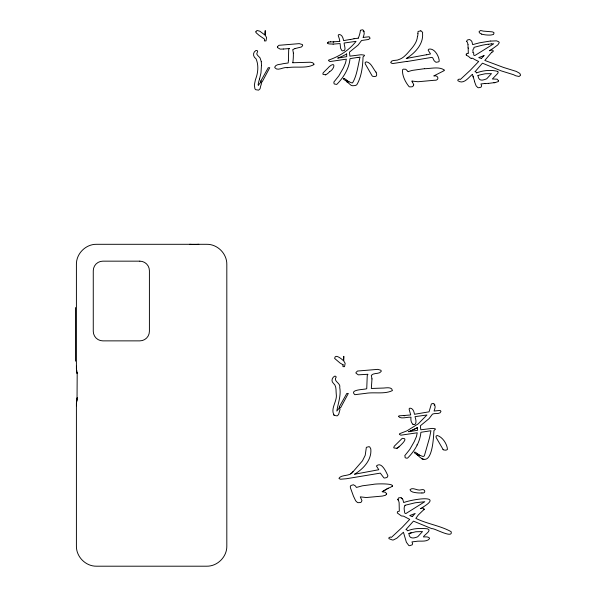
<?xml version="1.0" encoding="UTF-8"?>
<svg xmlns="http://www.w3.org/2000/svg" width="596" height="596" viewBox="0 0 596 596"><rect width="100%" height="100%" fill="white"/><g stroke="black" fill="none" stroke-linecap="round" stroke-linejoin="round"><path stroke-width="0.89" d="M261.458 65.463L260.966 73.025L259.491 79.126M77.182 397.584L76.407 403.492L76.407 546.085C76.206 556.835 85.772 566.401 96.53 566.2L206.7 566.2C217.458 566.401 227.024 556.835 226.815 546.085L226.815 264.423C227.024 253.665 217.458 244.099 206.7 244.3L96.53 244.3C85.772 244.099 76.206 253.665 76.407 264.423L76.407 368.499L77.182 374.4L77.04 399.372M498.487 80.862L498.48 81.056A1.11 1.11 0 0 1 498.293 81.57L494.948 82.628M417.476 36.326C417.058 43.083 411.888 48.179 407.686 53.007A41.102 41.102 0 0 1 404.833 55.882A15.295 15.295 0 0 1 399.044 59.466C396.765 61.075 391.296 59.354 390.685 62.543A3.248 3.248 0 0 0 392.995 63.504L406.815 61.41M472.956 52.306L473.023 51.047M386.648 493.726L385.575 495.261L382.364 496.073L366.279 497.533L360.289 496.863L361.966 500.662L361.288 502.003A2.272 2.272 0 0 1 360.319 502.562L358.36 502.666A2.399 2.399 0 0 1 357.384 502.458L355.663 500.796L353.443 496.118L350.448 487.863L350.269 486.656L350.865 485.494L353.428 484.749L355.469 485.993L356.408 487.446L362.435 485.8L372.91 484.444C375.324 483.527 402.553 483.058 388.175 488.251L382.058 491.722L385.344 492.266L386.648 493.726A1.438 1.438 0 0 1 386.499 494.389M76.407 405.794L76.519 405.086M343.095 364.841L342.946 366.652L344.54 366.652L345.151 363.284L343.795 361.027L343.795 356.311L343.43 360.714C341.776 359.06 335.019 353.309 334.617 358.42L340.011 363.001L343.095 364.841A2.429 2.429 0 0 1 342.655 364.685M76.407 403.492L77.145 398.553L77.085 399.007M77.122 398.731L77.16 398.299M346.656 53.938L346.693 56.65L337.835 58.08M466.698 41.429L466.988 40.506A1.646 1.646 0 0 1 467.473 39.992L469.35 39.522A4.515 4.515 0 0 1 471.935 41.713L472.65 44.625L479.601 42.8L490.702 40.982M468.128 47.851L467.957 44.76M472.852 50.474L473.149 49.274A1.788 1.788 0 0 0 473.857 48.432L474.006 47.345L482.194 45.229A123.849 123.849 0 0 1 488.154 44.186M424.24 509.222L423.287 508.001L420.359 508.686C446.449 493.823 412.7 499.143 403.671 502.562L402.829 499.448L400.817 497.638L398.649 497.839L397.718 499.604A1.885 1.885 0 0 1 398.463 500.253L399.111 502.562L399.32 511.167L397.651 511.547L397.241 512.933L401.406 515.942L403.567 516.158L409.72 519.392L402.129 527.393L391.43 537.376L390.41 537.003L388.92 537.719L388.883 538.635L392.168 539.931A3.919 3.919 0 0 0 393.405 539.954L396.906 538.158L403.425 532.25L406.405 542.285L408.811 545.489A2.101 2.101 0 0 0 409.757 545.668L412.208 544.818L412.611 543.664L411.97 541.898L415.814 541.436C419.599 540.505 426.9 542.427 429.507 538.665A1.542 1.542 0 0 0 428.844 537.473L427.049 536.899L423.406 536.922C423.883 535.037 432.77 530.172 427.295 528.771C420.679 528.235 413.877 528.13 407.649 530.812A2.108 2.108 0 0 0 406.494 529.762L405.928 529.606L413.46 521.127L431.817 528.674C433.568 527.654 453.482 539.283 451.127 531.662C440.258 525.627 427.049 523.951 415.844 518.371L418.34 514.944L424.24 509.222A0.961 0.961 0 0 1 423.868 509.759M313.921 64.614C306.299 68.793 295.862 66.089 287.197 67.743M76.891 400.162L77.048 399.275M288.419 60.159L288.695 49.721A1.445 1.445 0 0 1 289.395 48.567M416.991 444.988L417.267 444.437M329.759 71.58C334.572 69.039 336.122 60.695 329.171 66.737A58.743 58.743 0 0 0 328.277 67.698L323.181 72.794L322.846 73.971A1.073 1.073 0 0 0 323.092 74.344L325.58 74.813M399.603 446.285C400.937 444.802 409.109 437.881 402.218 438.351L394.269 446.21L393.74 447.603A1.073 1.073 0 0 0 393.986 447.976L396.735 448.326A9.871 9.871 0 0 0 398.031 447.559A11.756 11.756 0 0 0 398.553 447.179A13.313 13.313 0 0 0 399.082 446.754A15.116 15.116 0 0 0 399.603 446.285A11.674 11.674 0 0 1 396.489 448.475M353.093 471.66L362.495 460.79L365.221 455.307L366.346 447.328L369.036 446.642A3.673 3.673 0 0 1 369.885 447.164L370.801 448.989C371.941 459.866 363.188 469.082 354.493 474.252L378.788 469.723L376.411 465.983C381.507 461.095 386.282 472.174 387.936 475.846L386.998 477.5L384.681 478.037A2.652 2.652 0 0 1 383.831 477.798L380.308 473.127L346.276 478.759L340.607 479.221A3.054 3.054 0 0 1 339.452 478.744L338.945 478.327C341.314 474.222 350.135 476.822 353.093 471.66A14.855 14.855 0 0 1 350.433 473.775M339.772 41.362L333.604 41.832M333.842 41.832L333.231 42.309L333.231 41.832L330.37 41.832M404.736 415.464L404.125 415.941L404.125 415.464L399.149 415.844A2.183 2.183 0 0 0 398.456 416.358C400.438 419.532 407.545 416.768 410.994 417.193C409.683 426.185 418.936 428.084 415.002 416.656L426.945 414.98L418.265 423.83L406.919 430.871L399.603 433.694L399.394 434.402L400.892 435.184L417.245 432.785L416.433 436.57L414.227 441.666L409.735 449.496L404.736 455.717L405.109 456.469C404.326 457.937 406.643 458.436 407.627 458.063C414.295 451.44 420.173 442.046 420.88 432.294L430.938 430.737L429.545 437.732L424.337 455.925L423.071 456.529L418.943 455.009L418.064 455.515C432.16 470.162 433.426 438.932 433.94 430.565L435.408 429.262A1.006 1.006 0 0 0 435.117 428.74L432.204 428.39L420.813 429.783L420.336 425.805L429.046 418.653L432.443 414.145C434.715 412.76 440.273 414.771 441.01 411.352L440.094 410.406L434.074 411.046C434.544 409.191 436.302 405.809 433.97 404.796L434.857 404.796L433.858 403.626A1.49 1.49 0 0 0 433.121 403.432L431.385 403.946L429.046 411.829L414.488 414.28C414.086 411.829 413.035 408.111 409.936 408.126L409.191 408.67L409.191 409.519L410.718 414.958L404.528 415.464M360.491 30.307L362.226 29.8A1.52 1.52 0 0 1 363.076 30.061L363.962 31.163L363.076 31.163L363.962 31.737M295.042 48.567L301.382 46.995L302.612 45.728A1.751 1.751 0 0 0 302.574 45.065A1.408 1.408 0 0 0 302.299 44.521L299.229 43.635L278.935 45.303L277.46 46.659A1.103 1.103 0 0 0 277.408 47.002M409.638 431.355L417.55 427.57L417.587 430.282L408.729 431.713M354.002 38.71L358.144 38.196M476.629 72.876C483.229 70.321 490.948 69.657 497.667 71.378M408.938 533.502L415.74 531.766L422.504 531.565L417.744 536.728C414.108 538.404 408.99 539.313 408.938 533.502A50.057 50.057 0 0 1 411.404 532.72M328.687 42.048L330.407 41.869M426.58 54.825L430.521 53.938L428.144 50.198L428.397 49.699A1.982 1.982 0 0 1 429.031 49.103C434.633 48.015 439.274 56.68 439.207 61.224A2.213 2.213 0 0 1 438.537 61.842L436.414 62.252A2.652 2.652 0 0 1 435.564 62.014L434.104 60.688L432.86 58.095A14.975 14.975 0 0 0 432.473 57.685L431.847 57.372A10.795 10.795 0 0 0 431.497 57.425L407.001 61.522M358.218 57.507L360.044 57.104C357.95 65.642 356.922 75.677 352.541 82.904A3.718 3.718 0 0 1 350.865 82.539L348.049 81.376L347.17 81.883L350.865 85.146A5.282 5.282 0 0 0 352.914 85.749L355.209 85.526A4.969 4.969 0 0 0 356.855 84.669C361.548 76.72 362.748 66.223 363.046 56.933L364.514 55.629A1.013 1.013 0 0 0 364.223 55.108L361.437 54.75A17.947 17.947 0 0 0 360.647 54.787L349.919 56.151L349.442 52.172L358.144 45.02L361.548 40.506L368.589 39.47L370.109 38.218L369.2 36.766L363.18 37.414M490.836 41.087L496.557 40.848L498.688 41.765A1.632 1.632 0 0 1 499.232 42.748L497.816 44.894L493.525 48.06A28.884 28.884 0 0 1 492.534 48.745L489.338 50.749A23.833 23.833 0 0 1 491.298 50.191C492.102 49.818 493.592 50.384 493.183 51.39A0.946 0.946 0 0 1 492.937 51.748L492.095 52.105M350.597 39.492L354.099 38.74M426.58 54.72L406.226 58.468A25.27 25.27 0 0 0 407.508 57.73C415.628 52.441 423.659 43.575 422.534 33.197L422.706 32.758A4.157 4.157 0 0 0 420.791 30.821M350.396 39.388L343.594 40.647C343.177 38.159 342.149 34.508 339.042 34.493L338.29 35.037L338.29 35.887A19.355 19.355 0 0 1 339.765 41.333M424.643 68.726C430.908 68.622 439.155 66.357 444.191 69.985M358.218 57.335L349.986 58.661C349.241 68.413 343.393 77.763 336.733 84.431L334.267 83.976A0.916 0.916 0 0 1 334.058 83.552L333.842 82.084L338.833 75.863L343.333 68.033L345.538 62.938L346.35 59.153L329.998 61.552L328.515 60.583A1.17 1.17 0 0 1 328.709 60.062C339.102 56.531 349.167 50.243 356.05 41.347L344.108 43.024C344.041 45.594 347.051 51.174 342.573 50.846A1.222 1.222 0 0 1 341.94 50.697L340.547 48.194L340.1 43.56L333.089 44.111M488.288 44.32L491.313 43.843M287.026 67.639C283.569 66.722 277.55 71.498 274.905 67.743A1.49 1.49 0 0 1 274.756 67.095C275.903 64.01 280.217 64.644 282.884 63.75A57.089 57.089 0 0 1 284.203 63.526L288.181 62.982L288.419 60.36M424.643 68.659L412.439 70.373A40.714 40.714 0 0 0 408.141 71.662M488.392 83.41L493.831 82.702M485.159 83.447L480.95 83.954L481.59 85.727L481.285 86.718A1.758 1.758 0 0 1 480.793 87.269L478.737 87.731A2.101 2.101 0 0 1 477.791 87.545L476.115 85.854L474.52 81.645M491.417 43.91L493.726 43.776L474.856 55.547L473.738 55.13L473.708 52.992L472.956 52.545M485.159 83.649L488.251 83.313M289.388 48.552L283.301 49.028M468.061 53.223L466.437 53.789A0.909 0.909 0 0 0 466.258 54.132L466.221 54.988M421.923 492.974C426.229 493.823 425.432 488.37 421.35 489.756C417.714 491.327 413.132 486.887 410.167 489.48A0.79 0.79 0 0 0 410.093 489.845L410.644 490.903L412.715 492.058A29.934 29.934 0 0 0 421.923 492.944M292.77 62.744L310.345 62.23L312.52 62.692L313.697 63.563A1.468 1.468 0 0 1 313.906 64.152L313.921 64.375M333.231 44.082L328.858 43.918L327.383 43.091M198.803 244.3L195.086 244.539A6.37 1.706 0 0 1 193.402 244.539L189.692 244.3M420.769 30.85L418.154 31.432A0.931 0.931 0 0 0 417.982 31.789L417.945 33.674M471.19 58.356L472.546 58.222A47.084 47.084 0 0 0 478.692 61.47L470.371 70.186L460.41 79.432C459.605 78.754 457.37 79.313 457.862 80.691C463.613 84.923 468.508 77.554 472.405 74.306A15.258 15.258 0 0 0 472.621 75.007L473.157 76.474M493.928 82.769L494.784 82.769M412.022 81.078L418.019 81.749L434.097 80.289C439.617 80.989 438.82 74.768 433.791 75.93L444.072 70.686A1.08 1.08 0 0 0 444.191 70.186M481.695 34.121L479.616 32.966L479.072 31.908A0.775 0.775 0 0 1 479.11 31.633L480.436 30.545L481.657 30.731A35.224 35.224 0 0 1 483.125 31.089L492.058 31.841A3.353 3.353 0 0 1 494.069 32.862L493.51 34.464L490.903 35.037A29.934 29.934 0 0 1 481.68 34.158M418.876 455.649L414.958 453.332L414.22 452.185L415.375 452.185L418.467 454.465L418.876 455.649A51.338 51.338 0 0 1 416.932 454.592M397.718 499.604L398.508 500.305M334.349 415.434L337.194 415.874L338.625 414.518L340.018 409.385L339.511 407.679L336.822 411.098C338.044 403.336 341.232 395.61 339.75 387.556C341.061 382.878 332.724 381.47 336.248 376.948L335.563 376.203L334.542 376.203C332.024 377.693 330.899 381.254 333.432 383.317C336.688 385.85 335.816 390.574 336.256 394.15C337.537 401.242 329.789 408.975 334.349 415.434A3.323 3.323 0 0 1 333.455 414.406M443.007 449.458A2.377 2.377 0 0 0 443.774 449.987L445.912 450.181L447.171 449.667A1.259 1.259 0 0 0 447.447 449.265C447.089 443.945 442.366 436.741 437.099 435.46L436.011 436.242L436.19 437.591L443.178 449.615M376.031 72.161C373.014 68.875 371.159 62.349 366.205 61.828L365.117 62.61L365.296 63.958L372.105 75.819A2.399 2.399 0 0 0 372.88 76.355L375.018 76.549L376.277 76.035A1.259 1.259 0 0 0 376.553 75.632L376.672 74.507A7.159 7.159 0 0 0 375.987 72.183M473.127 77.055L473.5 77.666M472.956 76.474L473.298 77.055M467.994 47.851L468.329 48.567M477.918 75.625C478.819 81.384 482.157 80.646 486.723 78.791L491.484 73.621L485.204 73.762L479.787 74.954A51.807 51.807 0 0 0 477.918 75.558M408.141 71.662L405.802 69.285L403.395 69.151A2.093 2.093 0 0 0 402.605 69.71C401.875 75.275 405.444 82.352 409.117 86.673A2.399 2.399 0 0 0 410.093 86.882L412.052 86.778A2.28 2.28 0 0 0 413.021 86.219L413.698 84.878M473.433 77.666L474.654 81.51M261.324 61.723L260.027 57.849L258.671 56.434A33.681 33.681 0 0 1 257.643 55.398L256.734 53.975L257.688 51.219L257.01 50.474L255.989 50.474C252.548 52.336 252.846 56.806 256.019 58.766C258.738 64.927 258.172 72.444 255.781 78.724A53.916 53.916 0 0 0 255.297 80.289L254.358 85.004L254.902 88.677A3.323 3.323 0 0 0 255.788 89.705L258.642 90.145L260.065 88.782L260.377 87.351A54.08 54.08 0 0 1 260.661 86.137L261.458 83.649L260.951 81.95L258.262 85.37L258.262 84.334M293.418 53.156L292.74 49.617A56.106 56.106 0 0 1 295.042 48.567M76.519 366.898L76.407 366.19M76.608 370.362L76.809 371.412M255.915 31.841L256.056 32.691L259.044 35.32L264.535 39.112L264.386 40.915L265.98 40.915L266.591 37.548L265.235 35.291L265.235 30.582L264.87 34.978L259.796 31.193L257.211 30.515A2.548 2.548 0 0 0 255.848 31.804M77.018 372.522L77.145 373.483M363.962 31.67L364.208 33.681A23.52 23.52 0 0 1 363.143 37.399M498.487 80.728L497.064 79.171L492.385 78.985L497.794 73.345L498.182 72.228A1.371 1.371 0 0 0 497.653 71.401M77.04 372.612L77.1 373.051M76.407 368.499L76.459 369.326M468.091 44.625L467.257 42.078A1.9 1.9 0 0 0 466.698 41.668M468.195 48.701L468.3 53.223M491.961 52.001L484.816 60.434L503.516 67.437L516.36 71.438L519.809 73.405L520.554 75.051A0.745 0.745 0 0 1 520.509 75.327L519.086 76.474L515.927 75.834A21.054 21.054 0 0 1 513.655 74.738L501.109 70.849L482.44 63.183L476.323 70.254A7.577 7.577 0 0 1 474.93 71.691L475.206 71.729A2.22 2.22 0 0 1 476.644 72.868M75.446 307.558L75.446 361.154M423.816 459.382A5.267 5.267 0 0 1 421.759 458.778M413.468 424.479A1.222 1.222 0 0 1 412.834 424.33M417.565 427.6A60.263 60.263 0 0 1 408.714 431.683M382.736 491.655A68.011 68.011 0 0 1 388.175 488.251M392.459 485.978A1.08 1.08 0 0 1 392.339 486.478M401.227 497.846A4.247 4.247 0 0 1 402.285 498.696M293.359 53.156A62.334 62.334 0 0 1 292.83 62.751M277.408 47.136A1.185 1.185 0 0 0 277.483 47.568L280.157 49.11A67.221 67.221 0 0 0 283.301 49.028M258.217 84.327A27.699 27.699 0 0 1 259.528 79.141M261.234 61.82A20.42 20.42 0 0 1 261.421 65.463M360.424 30.299A26.038 26.038 0 0 1 358.218 38.233M327.368 42.949A2.295 2.295 0 0 1 328.687 42.055M346.671 53.968A60.263 60.263 0 0 1 337.82 58.05M329.7 71.535A13.447 13.447 0 0 1 325.617 74.887M417.885 33.674A6.69 6.69 0 0 1 417.558 36.356M412.194 81.846A12.941 12.941 0 0 1 413.743 84.856M412.03 81.078A3.345 3.345 0 0 1 412.223 81.816M466.243 54.974A6.735 6.735 0 0 0 468.694 56.382A4.448 4.448 0 0 0 471.198 58.326M405.034 505.281C403.373 508.239 404.46 510.012 404.758 513.067L405.846 513.581L424.799 501.705L415.114 502.8L405.034 505.281M371.978 378.885L371.33 388.473L382.006 388.1C385.031 388.272 391.9 386.186 392.436 390.566C384.509 394.5 374.169 391.855 365.586 393.367L354.844 394.694C348.824 389.344 364.879 389.687 366.741 388.711L367.248 375.45L367.948 374.281L358.278 374.839L355.998 373.163A1.743 1.743 0 0 1 355.991 372.507L357.496 371.032L377.79 369.371L380.859 370.25A1.401 1.401 0 0 1 381.135 370.801A1.751 1.751 0 0 1 381.172 371.457C379.19 374.497 373.834 372.411 371.293 375.353L371.978 378.885M260.936 80.795L260.646 81.95L262.106 81.95L269.757 67.706L268.26 67.706L260.936 80.795M339.489 406.524L339.206 407.679L340.666 407.679L348.317 393.435L346.82 393.435L339.489 406.524M481.441 58.483L478.737 57.611L484.175 55.502A27.334 27.334 0 0 0 482.075 57.752L481.441 58.483M412.678 516.166L412.253 516.68L409.757 515.547L415.196 513.439L412.678 516.166M348.802 81.645L346.522 81.846L346.313 80.214L348.802 81.645M419.696 455.277L417.416 455.486L417.207 453.854L419.696 455.277M344.481 78.553L343.326 78.553L343.326 79.097L346.388 81.16A54.325 54.325 0 0 0 347.982 82.017L347.572 80.832L344.481 78.553M139.829 261.16L102.847 261.16A9.581 9.581 0 0 0 93.267 270.74L93.267 331.287A9.581 9.581 0 0 0 102.847 340.867L139.829 340.867A9.581 9.581 0 0 0 149.41 331.287L149.41 270.74A9.581 9.581 0 0 0 139.829 261.16"/></g></svg>
